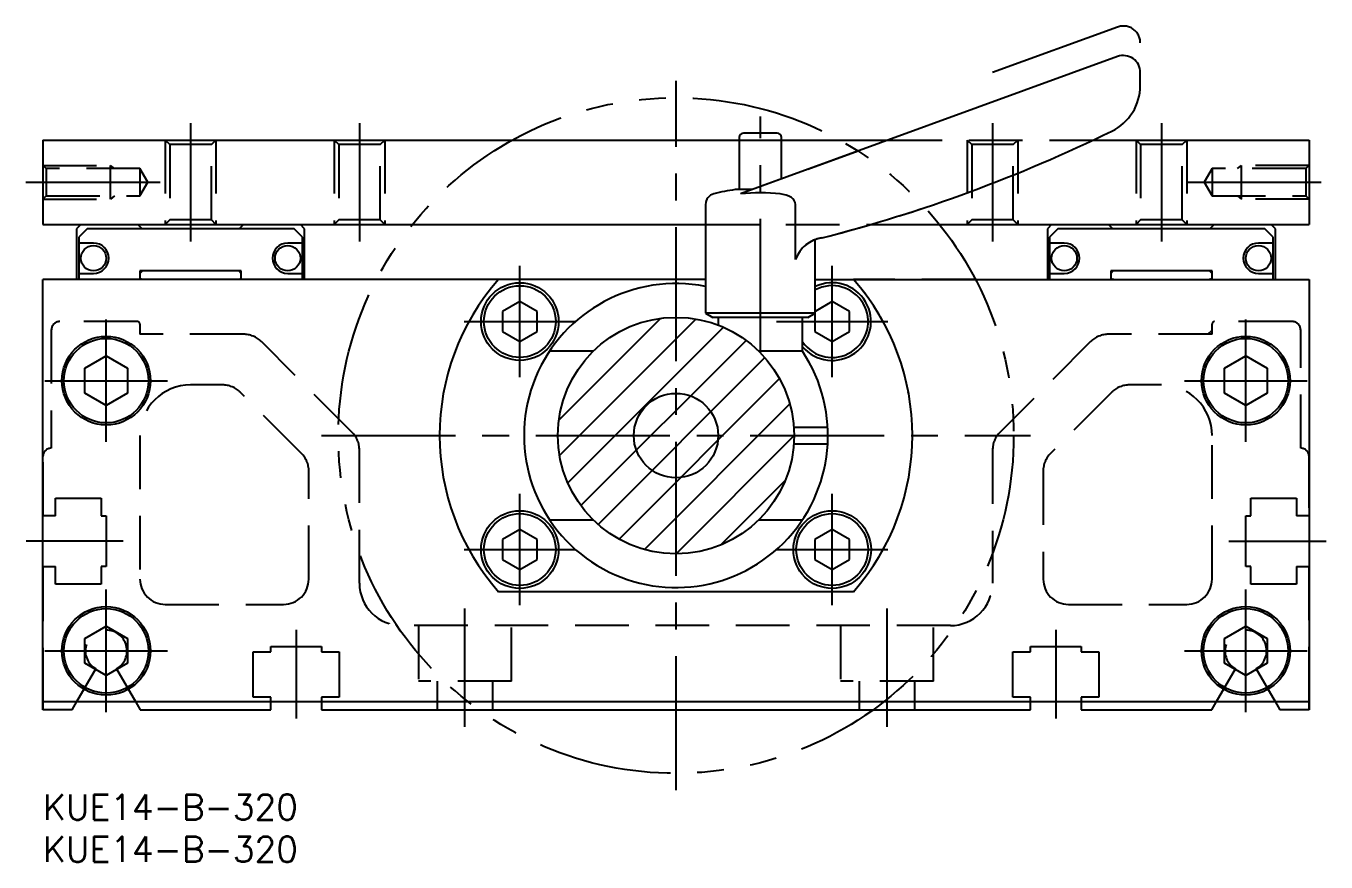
# Model space of a CAD drawing. Extents: x -2 to 680, y -8 to 339.
# Drawn here: x -2 to 152, y -8 to 91 of the extents above; entities that cross this region are included whole.
import ezdxf

# ---------------------------------------------------------------- set-up
doc = ezdxf.new("R2010")
doc.units = 0
doc.header["$LTSCALE"] = 0.5
for name, pattern in [('CENTER', [50.8, 31.75, -6.35, 6.35, -6.35]), ('DASHED', [19.05, 12.7, -6.35]), ('PHANTOM', [63.5, 31.75, -6.35, 6.35, -6.35, 6.35, -6.35])]:
    doc.linetypes.add(name, pattern=pattern)
for name, color, linetype in [('MSM_CENTER', 1, 'CENTER'), ('MSM_CONTINUOUS', 7, 'CONTINUOUS'), ('MSM_DASHED', 4, 'DASHED'), ('MSM_IMAGINARY', 6, 'PHANTOM'), ('MSM_NARROW', 5, 'CONTINUOUS'), ('MSM_PART_NUMBER', 7, 'CONTINUOUS')]:
    doc.layers.add(name, color=color, linetype=linetype)
doc.styles.get("Standard").update_dxf_attribs({"font": 'txt.shx', "height": 3, "bigfont": 'bigfont.shx'})

# ---------------------------------------------------------------- blocks, each defined once
blk = doc.blocks.new('*U6')
at = {"layer": 'MSM_PART_NUMBER'}
blk.add_text('KUE14-B-320', height=3, dxfattribs=at).set_placement((0, -3))
blk = doc.blocks.new('*U7')
at = {"layer": 'MSM_PART_NUMBER'}
blk.add_text('KUE14-B-320', height=3, dxfattribs=at).set_placement((0, -8))

msp = doc.modelspace()

# ---------------------------------------------------------------- linework, layer by layer
at = {"layer": 'MSM_CENTER'}
for p, q in [((75, 0.5), (75, 84.5)), ((85, 52.3), (85, 80.3)), ((17.5, 79.5), (17.5, 65.5)), ((37.5, 79.5), (37.5, 65.5)), ((112.5, 79.5), (112.5, 65.5)), ((132.5, 79.5), (132.5, 65.5)), ((-2, 72.5), (14.44, 72.5)), ((135.56, 72.5), (152, 72.5)), ((56.5, 49.4), (56.5, 62.6)), ((93.5, 49.4), (93.5, 62.6)), ((7.5, 41.75), (7.5, 56.25)), ((49.9, 56), (63.1, 56)), ((86.9, 56), (100.1, 56)), ((142.5, 41.75), (142.5, 56.25)), ((0.25, 49), (14.75, 49)), ((135.25, 49), (149.75, 49)), ((33, 42.5), (117, 42.5)), ((56.5, 22.4), (56.5, 35.6)), ((93.5, 22.4), (93.5, 35.6)), ((9.5, 30), (-2, 30)), ((140.5, 30), (152, 30)), ((49.9, 29), (63.1, 29)), ((86.9, 29), (100.1, 29)), ((7.5, 9.75), (7.5, 24.25)), ((142.5, 9.75), (142.5, 24.25)), ((50, 8), (50, 22)), ((100, 8), (100, 22)), ((30, 19.5), (30, 9)), ((120, 19.5), (120, 9)), ((0.25, 17), (14.75, 17)), ((135.25, 17), (149.75, 17))]:
    msp.add_line(p, q, dxfattribs=at)
at = {"layer": 'MSM_CONTINUOUS'}
for p, q in [((127.32, 87.38), (82.66, 71.13)), ((130, 83.95), (130, 85.5)), ((0, 77.5), (82.5, 77.5)), ((0, 77.5), (0, 67.5)), ((82.5, 77.8), (82.5, 71.62)), ((87, 78.3), (83, 78.3)), ((87.5, 72.89), (87.5, 77.8)), ((87.5, 77.5), (100.18, 77.5)), ((124.42, 77.5), (150, 77.5)), ((150, 77.5), (150, 67.5)), ((84.03, 71.62), (82, 71.62)), ((78.5, 69.87), (78.5, 57)), ((89.15, 63.36), (89.15, 69.87)), ((0, 67.5), (78.5, 67.5)), ((4.5, 67.5), (4, 67)), ((4, 67), (4, 61)), ((5.25, 67), (4.25, 66)), ((29.75, 67), (5.25, 67)), ((11.75, 67), (11.25, 67.5)), ((23.75, 67.5), (23.25, 67)), ((30.75, 66), (29.75, 67)), ((31, 67), (30.5, 67.5)), ((31, 61), (31, 67)), ((98.09, 67.5), (150, 67.5)), ((119.5, 67.5), (119, 67)), ((119, 67), (119, 61)), ((120.25, 67), (119.25, 66)), ((144.75, 67), (120.25, 67)), ((126.75, 67), (126.25, 67.5)), ((138.75, 67.5), (138.25, 67)), ((145.75, 66), (144.75, 67)), ((146, 67), (145.5, 67.5)), ((146, 61), (146, 67)), ((4.25, 66), (4.25, 61)), ((6, 65.3), (4.25, 65.3)), ((30.75, 65.3), (29, 65.3)), ((30.75, 61), (30.75, 66)), ((91.5, 57), (91.5, 65.7)), ((119.25, 66), (119.25, 61)), ((121, 65.3), (119.25, 65.3)), ((145.75, 65.3), (144, 65.3)), ((145.75, 61), (145.75, 66)), ((4.25, 61.7), (6, 61.7)), ((23.5, 62), (11.5, 62)), ((11.8, 62), (11.5, 61.7)), ((11.5, 62), (11.5, 61.05)), ((23.5, 61.7), (23.2, 62)), ((23.5, 61.05), (23.5, 62)), ((29, 61.7), (30.75, 61.7)), ((119.25, 61.7), (121, 61.7)), ((138.5, 62), (126.5, 62)), ((126.8, 62), (126.5, 61.7)), ((126.5, 62), (126.5, 61.05)), ((138.5, 61.7), (138.2, 62)), ((138.5, 61.05), (138.5, 62)), ((144, 61.7), (145.75, 61.7)), ((0, 10), (0, 61)), ((78.5, 61), (0, 61)), ((91.5, 61), (150, 61)), ((150, 61), (150, 10)), ((56.5, 58.36), (54.46, 57.18)), ((54.46, 57.18), (54.46, 54.82)), ((58.54, 57.18), (56.5, 58.36)), ((58.54, 54.82), (58.54, 57.18)), ((78.5, 57), (79.37, 56.5)), ((91.5, 57), (78.5, 57)), ((90.63, 56.5), (91.5, 57)), ((93.5, 58.36), (91.5, 57.2)), ((95.54, 57.18), (93.5, 58.36)), ((95.54, 54.82), (95.54, 57.18)), ((90.63, 56.5), (79.37, 56.5)), ((80, 56.5), (80, 55.58)), ((90, 52.5), (90, 56.5)), ((91.46, 56.98), (91.46, 54.82)), ((54.46, 54.82), (56.5, 53.64)), ((56.5, 53.64), (58.54, 54.82)), ((91.46, 54.82), (93.5, 53.64)), ((93.5, 53.64), (95.54, 54.82)), ((65.2, 52.5), (60.03, 52.5)), ((89.97, 52.5), (84.8, 52.5)), ((4.96, 50.47), (7.5, 51.93)), ((7.5, 51.93), (10.04, 50.47)), ((139.96, 50.47), (142.5, 51.93)), ((142.5, 51.93), (145.04, 50.47)), ((4.96, 47.53), (4.96, 50.47)), ((10.04, 50.47), (10.04, 47.53)), ((139.96, 47.53), (139.96, 50.47)), ((145.04, 50.47), (145.04, 47.53)), ((7.5, 46.07), (4.96, 47.53)), ((10.04, 47.53), (7.5, 46.07)), ((142.5, 46.07), (139.96, 47.53)), ((145.04, 47.53), (142.5, 46.07)), ((88.96, 43.5), (92.97, 43.5)), ((88.96, 41.5), (92.97, 41.5)), ((60.03, 32.5), (65.2, 32.5)), ((84.8, 32.5), (89.97, 32.5)), ((56.5, 31.36), (54.46, 30.18)), ((58.54, 30.18), (56.5, 31.36)), ((93.5, 31.36), (91.46, 30.18)), ((95.54, 30.18), (93.5, 31.36)), ((54.46, 30.18), (54.46, 27.82)), ((58.54, 27.82), (58.54, 30.18)), ((91.46, 30.18), (91.46, 27.82)), ((95.54, 27.82), (95.54, 30.18)), ((54.46, 27.82), (56.5, 26.64)), ((56.5, 26.64), (58.54, 27.82)), ((91.46, 27.82), (93.5, 26.64)), ((93.5, 26.64), (95.54, 27.82)), ((96.02, 24), (53.98, 24)), ((4.96, 18.47), (7.5, 19.93)), ((7.5, 19.93), (10.04, 18.47)), ((139.96, 18.47), (142.5, 19.93)), ((142.5, 19.93), (145.04, 18.47)), ((4.96, 15.53), (4.96, 18.47)), ((10.04, 18.47), (10.04, 15.53)), ((139.96, 15.53), (139.96, 18.47)), ((145.04, 18.47), (145.04, 15.53)), ((7.5, 14.07), (4.96, 15.53)), ((10.04, 15.53), (7.5, 14.07)), ((142.5, 14.07), (139.96, 15.53)), ((145.04, 15.53), (142.5, 14.07)), ((0, 11), (150, 11)), ((0.05, 10), (0.05, 11)), ((3.46, 10), (4.04, 11)), ((10.96, 11), (11.54, 10)), ((27, 10), (27, 11)), ((33, 11), (33, 10)), ((117, 10), (117, 11)), ((123, 11), (123, 10)), ((138.46, 10), (139.04, 11)), ((145.96, 11), (146.54, 10)), ((149.95, 11), (149.95, 10)), ((3.46, 10), (0, 10)), ((11.54, 10), (27, 10)), ((33, 10), (117, 10)), ((123, 10), (138.46, 10)), ((150, 10), (146.54, 10))]:
    msp.add_line(p, q, dxfattribs=at)
for centre, radius in [((6, 63.5), 1.5), ((29, 63.5), 1.5), ((121, 63.5), 1.5), ((144, 63.5), 1.5), ((56.5, 56), 4.6), ((56.5, 56), 4.25), ((75, 42.5), 14), ((7.5, 49), 5.25), ((7.5, 49), 5), ((142.5, 49), 5.25), ((142.5, 49), 5), ((75, 42.5), 5), ((56.5, 29), 4.6), ((56.5, 29), 4.25), ((93.5, 29), 4.6), ((93.5, 29), 4.25), ((7.5, 17), 5.25), ((7.5, 17), 5), ((142.5, 17), 5.25), ((142.5, 17), 5)]:
    msp.add_circle(centre, radius, dxfattribs=at)
for centre, radius, start, end in [((128, 85.5), 2, 0, 110.0021), ((124, 83.95), 6, 296.0636, 0), ((47.55, 240.26), 180, 284.4054, 296.0636), ((83, 77.8), 0.5, 90, 180), ((87, 77.8), 0.5, 0, 90), ((79.8, 69.87), 1.3, 104.5706, 180), ((85, 49.86), 21.97, 97.8482, 104.5706), ((85, 49.86), 21.39, 83.6788, 96.2682), ((87, 67.83), 3.31, 59.7939, 83.9142), ((87.99, 69.74), 1.17, 6.0919, 54.409), ((6, 63.5), 1.8, 270, 90), ((29, 63.5), 1.8, 90, 270), ((92.9, 61.96), 4, 98.1816, 159.5), ((121, 63.5), 1.8, 270, 90), ((144, 63.5), 1.8, 90, 270), ((11.5, 59.75), 1.3, 74.0576, 90), ((23.5, 59.75), 1.3, 90, 105.9424), ((75, 42.5), 28, 138.6456, 221.3544), ((75, 42.5), 18, 78.7877, 33.749), ((93.5, 56), 4.6, 220.4591, 115.7715), ((93.5, 56), 4.25, 214.5603, 118.0725), ((75, 42.5), 28, 318.6456, 41.3544), ((126.5, 59.75), 1.3, 74.0576, 90), ((138.5, 59.75), 1.3, 90, 105.9424)]:
    msp.add_arc(centre, radius, start, end, dxfattribs=at)
at = {"layer": 'MSM_DASHED'}
for p, q in [((14.5, 77.5), (15.04, 76.96)), ((14.5, 77.5), (14.5, 67.5)), ((19.96, 76.96), (20.5, 77.5)), ((20.5, 77.5), (20.5, 67.5)), ((34.5, 77.5), (35.04, 76.96)), ((34.5, 77.5), (34.5, 67.5)), ((39.96, 76.96), (40.5, 77.5)), ((40.5, 77.5), (40.5, 67.5)), ((82.5, 77.5), (87.5, 77.5)), ((100.18, 77.5), (124.42, 77.5)), ((109.5, 77.5), (110.04, 76.96)), ((109.5, 77.5), (109.5, 67.5)), ((114.96, 76.96), (115.5, 77.5)), ((115.5, 77.5), (115.5, 67.5)), ((129.5, 77.5), (130.04, 76.96)), ((129.5, 77.5), (129.5, 67.5)), ((134.96, 76.96), (135.5, 77.5)), ((135.5, 77.5), (135.5, 67.5)), ((15.04, 76.96), (15.04, 68.04)), ((19.96, 76.96), (15.04, 76.96)), ((19.96, 68.04), (19.96, 76.96)), ((35.04, 76.96), (35.04, 68.04)), ((39.96, 76.96), (35.04, 76.96)), ((39.96, 68.04), (39.96, 76.96)), ((96.57, 76.19), (82.66, 71.13)), ((110.04, 76.96), (110.04, 68.04)), ((114.96, 76.96), (110.04, 76.96)), ((114.96, 68.04), (114.96, 76.96)), ((130.04, 76.96), (130.04, 68.04)), ((134.96, 76.96), (130.04, 76.96)), ((134.96, 68.04), (134.96, 76.96)), ((0.38, 74.12), (0, 74.5)), ((0, 74.5), (8, 74.5)), ((11.5, 74.12), (0.38, 74.12)), ((0.38, 74.12), (0.38, 70.88)), ((8, 70.5), (8, 74.5)), ((8.5, 74.12), (8, 74.5)), ((12.44, 72.5), (11.5, 74.12)), ((11.5, 74.12), (11.5, 70.88)), ((138.5, 74.12), (137.56, 72.5)), ((149.62, 74.12), (138.5, 74.12)), ((138.5, 74.12), (138.5, 70.88)), ((141.5, 74.12), (142, 74.5)), ((142, 70.5), (142, 74.5)), ((150, 74.5), (142, 74.5)), ((150, 74.5), (149.62, 74.12)), ((149.62, 74.12), (149.62, 70.88)), ((11.5, 70.88), (12.44, 72.5)), ((137.56, 72.5), (138.5, 70.88)), ((0, 70.5), (0.38, 70.88)), ((0.38, 70.88), (11.5, 70.88)), ((8.5, 70.88), (8, 70.5)), ((138.5, 70.88), (149.62, 70.88)), ((141.5, 70.88), (142, 70.5)), ((149.62, 70.88), (150, 70.5)), ((0, 70.5), (8, 70.5)), ((150, 70.5), (142, 70.5)), ((15.04, 68.04), (14.5, 67.5)), ((19.96, 68.04), (15.04, 68.04)), ((20.5, 67.5), (19.96, 68.04)), ((35.04, 68.04), (34.5, 67.5)), ((39.96, 68.04), (35.04, 68.04)), ((40.5, 67.5), (39.96, 68.04)), ((110.04, 68.04), (109.5, 67.5)), ((114.96, 68.04), (110.04, 68.04)), ((115.5, 67.5), (114.96, 68.04)), ((130.04, 68.04), (129.5, 67.5)), ((134.96, 68.04), (130.04, 68.04)), ((135.5, 67.5), (134.96, 68.04)), ((43.78, 67.5), (64.8, 67.5)), ((78.5, 67.5), (98.09, 67.5)), ((91.5, 63.87), (91.5, 65.7)), ((110.46, 61), (96.02, 61)), ((11.2, 56), (2, 56)), ((11.5, 55.7), (11.5, 54.5)), ((138.5, 54.5), (138.5, 55.7)), ((148, 56), (138.8, 56)), ((1, 55), (1, 41)), ((23.76, 54.5), (11.5, 54.5)), ((138.5, 54.5), (126.24, 54.5)), ((138.01, 54.5), (138.5, 54.99)), ((149, 41), (149, 55)), ((36.62, 42.88), (25.88, 53.62)), ((124.12, 53.62), (113.38, 42.88)), ((21.27, 48.5), (17.5, 48.5)), ((132.5, 48.5), (128.73, 48.5)), ((30.62, 40.39), (23.39, 47.62)), ((126.61, 47.62), (119.38, 40.39)), ((11.5, 42.5), (11.5, 25.5)), ((138.5, 25.5), (138.5, 42.5)), ((0.05, 33), (0.05, 40.31)), ((37.5, 25), (37.5, 40.76)), ((112.5, 40.76), (112.5, 25)), ((149.95, 40.31), (149.95, 33)), ((31.5, 25.5), (31.5, 38.27)), ((118.5, 38.27), (118.5, 25.5)), ((1.5, 35.1), (6.9, 35.1)), ((1.5, 33), (1.5, 35.1)), ((6.9, 35.1), (6.9, 33)), ((143.1, 35.1), (148.5, 35.1)), ((143.1, 33), (143.1, 35.1)), ((148.5, 35.1), (148.5, 33)), ((1.5, 33), (0, 33)), ((6.9, 33), (7.5, 33)), ((7.5, 33), (7.5, 27)), ((142.5, 33), (143.1, 33)), ((142.5, 27), (142.5, 33)), ((150, 33), (148.5, 33)), ((0, 27), (1.5, 27)), ((0.05, 11), (0.05, 27)), ((1.5, 24.9), (1.5, 27)), ((7.5, 27), (6.9, 27)), ((6.9, 27), (6.9, 24.9)), ((143.1, 27), (142.5, 27)), ((143.1, 24.9), (143.1, 27)), ((148.5, 27), (150, 27)), ((148.5, 27), (148.5, 24.9)), ((149.95, 27), (149.95, 11)), ((6.9, 24.9), (1.5, 24.9)), ((148.5, 24.9), (143.1, 24.9)), ((14.5, 22.5), (28.5, 22.5)), ((121.5, 22.5), (135.5, 22.5)), ((107.5, 20), (42.5, 20)), ((44.5, 20), (44.5, 13.4)), ((55.5, 13.4), (55.5, 20)), ((94.5, 20), (94.5, 13.4)), ((105.5, 13.4), (105.5, 20)), ((27, 16.9), (27, 17.5)), ((27, 17.5), (33, 17.5)), ((33, 17.5), (33, 16.9)), ((117, 17.5), (123, 17.5)), ((117, 16.9), (117, 17.5)), ((123, 17.5), (123, 16.9)), ((24.9, 16.9), (27, 16.9)), ((24.9, 11.5), (24.9, 16.9)), ((33, 16.9), (35.1, 16.9)), ((35.1, 16.9), (35.1, 11.5)), ((114.9, 16.9), (117, 16.9)), ((114.9, 11.5), (114.9, 16.9)), ((123, 16.9), (125.1, 16.9)), ((125.1, 16.9), (125.1, 11.5)), ((4.04, 11), (6.27, 14.87)), ((8.73, 14.87), (10.96, 11)), ((139.04, 11), (141.27, 14.87)), ((143.73, 14.87), (145.96, 11)), ((55.5, 13.4), (44.5, 13.4)), ((46.7, 13.4), (46.7, 10)), ((53.3, 10), (53.3, 13.4)), ((105.5, 13.4), (94.5, 13.4)), ((96.7, 13.4), (96.7, 10)), ((103.3, 10), (103.3, 13.4)), ((27, 11.5), (24.9, 11.5)), ((27, 11), (27, 11.5)), ((33, 11.5), (33, 11)), ((35.1, 11.5), (33, 11.5)), ((50.35, 11), (99.65, 11)), ((117, 11.5), (114.9, 11.5)), ((117, 11), (117, 11.5)), ((123, 11.5), (123, 11)), ((125.1, 11.5), (123, 11.5)), ((51.68, 10), (55.5, 10)), ((94.5, 10), (98.32, 10))]:
    msp.add_line(p, q, dxfattribs=at)
for centre, radius, start, end in [((47.55, 240.26), 180, 284.4054, 288.4464), ((92.9, 61.96), 4, 98.1816, 133.6237), ((75, 42.5), 28, 318.6456, 41.3544), ((2, 55), 1, 90, 180), ((11.2, 55.7), 0.3, 0, 90), ((138.8, 55.7), 0.3, 90, 180), ((148, 55), 1, 0, 90), ((23.76, 51.5), 3, 45, 90), ((126.24, 51.5), 3, 90, 135), ((17.5, 42.5), 6, 90, 180), ((21.27, 45.5), 3, 45, 90), ((128.73, 45.5), 3, 90, 135), ((132.5, 42.5), 6, 0, 90), ((34.5, 40.76), 3, 0, 45), ((115.5, 40.76), 3, 135, 180), ((1, 40), 1, 90, 180), ((28.5, 38.27), 3, 0, 45), ((121.5, 38.27), 3, 135, 180), ((149, 40), 1, 0, 90), ((14.5, 25.5), 3, 180, 270), ((28.5, 25.5), 3, 270, 0), ((42.5, 25), 5, 180, 270), ((107.5, 25), 5, 270, 0), ((121.5, 25.5), 3, 180, 270), ((135.5, 25.5), 3, 270, 0), ((7.5, 17), 2.46, 300, 240), ((142.5, 17), 2.46, 300, 240)]:
    msp.add_arc(centre, radius, start, end, dxfattribs=at)
at = {"layer": 'MSM_IMAGINARY'}
msp.add_line((127.32, 90.88), (112.5, 85.49), dxfattribs=at)
msp.add_circle((75, 42.5), 40, dxfattribs=at)
msp.add_arc((128, 89), 2, 0, 110.0021, dxfattribs=at)
at = {"layer": 'MSM_NARROW'}
for p, q in [((61.12, 44.32), (73.18, 56.38)), ((61.2, 40.15), (77.35, 56.3)), ((62.17, 36.89), (80.61, 55.33)), ((63.73, 34.2), (83.3, 53.77)), ((65.76, 31.98), (85.52, 51.74)), ((68.25, 30.23), (87.27, 49.25)), ((71.26, 29.01), (88.49, 46.24)), ((75, 28.5), (89, 42.5)), ((80.27, 29.53), (87.97, 37.23))]:
    msp.add_line(p, q, dxfattribs=at)

# ---------------------------------------------------------------- block references
at = {"layer": 'MSM_CONTINUOUS'}
for name in ['*U6', '*U7']:
    msp.add_blockref(name, (0, 0), dxfattribs=at)

doc.saveas('drawing.dxf')
